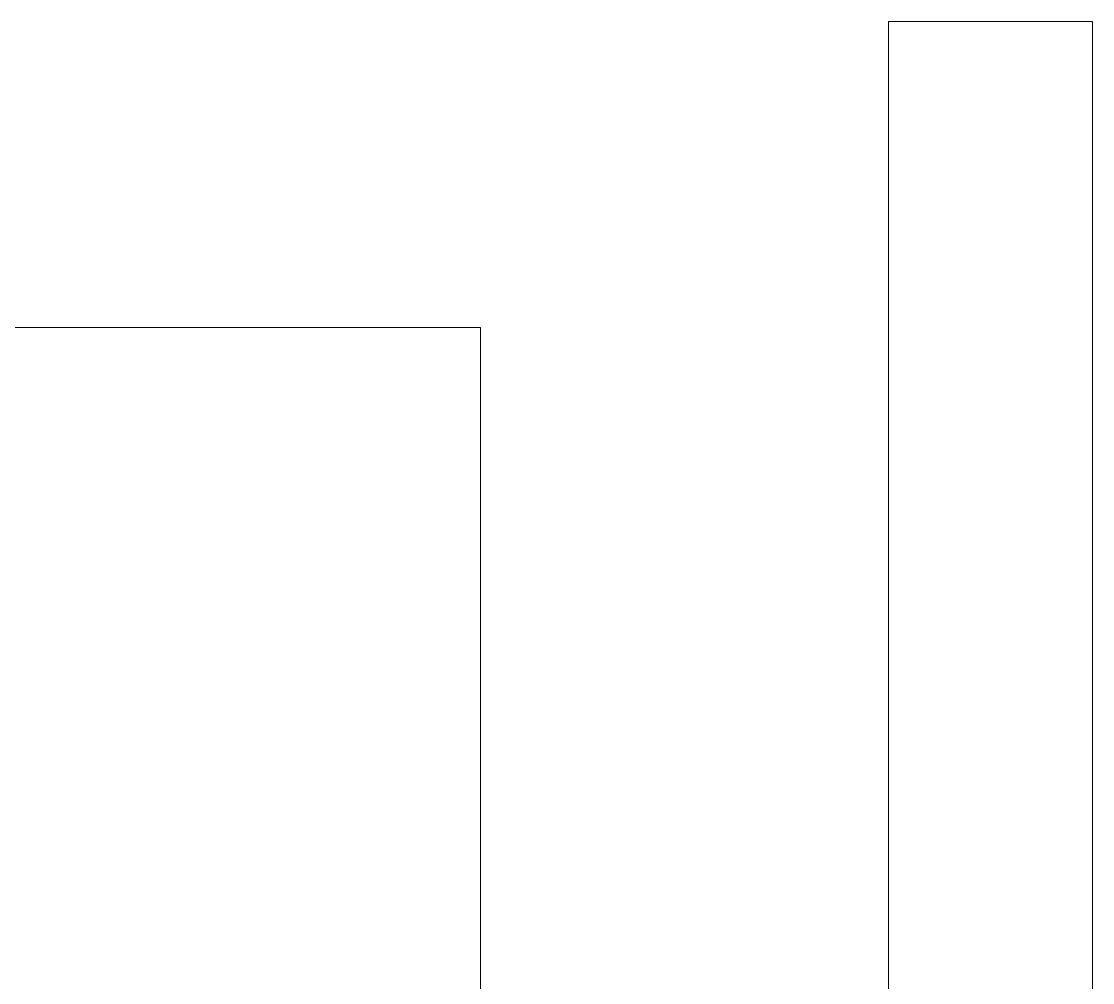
# Model space of a CAD drawing. Header units: millimetres. Extents: x 100 to 940, y 100 to 694.
# Drawn here: x 553.91 to 580.16, y 450.19 to 473.75 of the extents above; entities that cross this region are included whole.
import ezdxf

# ---------------------------------------------------------------- set-up
doc = ezdxf.new("R2010")
doc.units = ezdxf.units.MM
doc.layers.add('M-EQUIPAMENTOS', color=1, linetype='Continuous', lineweight=9)
doc.layers.add('PAREDE', color=7, linetype='Continuous', lineweight=9)

msp = doc.modelspace()

# ---------------------------------------------------------------- linework, layer by layer
at = {"layer": 'M-EQUIPAMENTOS'}
for q in [(527.664, 466.254), (565.164, 391.254)]:
    msp.add_line((565.164, 466.254), q, dxfattribs=at)
at = {"layer": 'PAREDE'}
for p, q in [((575.164, 391.254), (575.164, 473.754)), ((575.164, 473.754), (580.164, 473.754)), ((580.164, 442.62), (580.164, 473.754))]:
    msp.add_line(p, q, dxfattribs=at)

doc.saveas('drawing.dxf')
